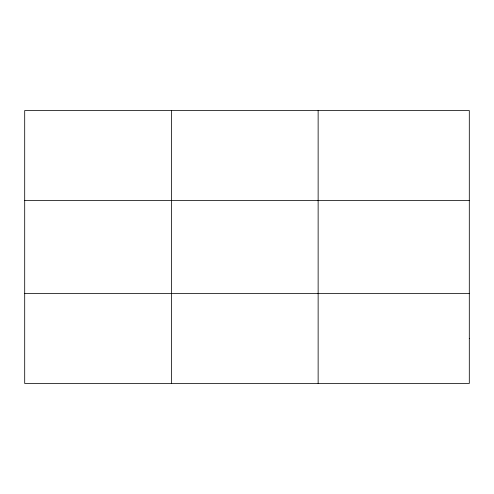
<?xml version="1.0" encoding="UTF-8"?>
<svg xmlns="http://www.w3.org/2000/svg" width="494" height="494" viewBox="0 0 494 494"><rect width="100%" height="100%" fill="white"/><g stroke="black" fill="none" stroke-linecap="round" stroke-linejoin="round"><path stroke-width="0.74" d="M171.418 110.539L171.418 383.461M318.136 110.539L318.136 383.461M24.7 200.601L469.3 200.601M24.7 293.399L469.3 293.399M469.3 338.433L469.3 383.461L24.7 383.461L24.7 110.539L469.3 110.539L469.3 338.433"/></g></svg>
